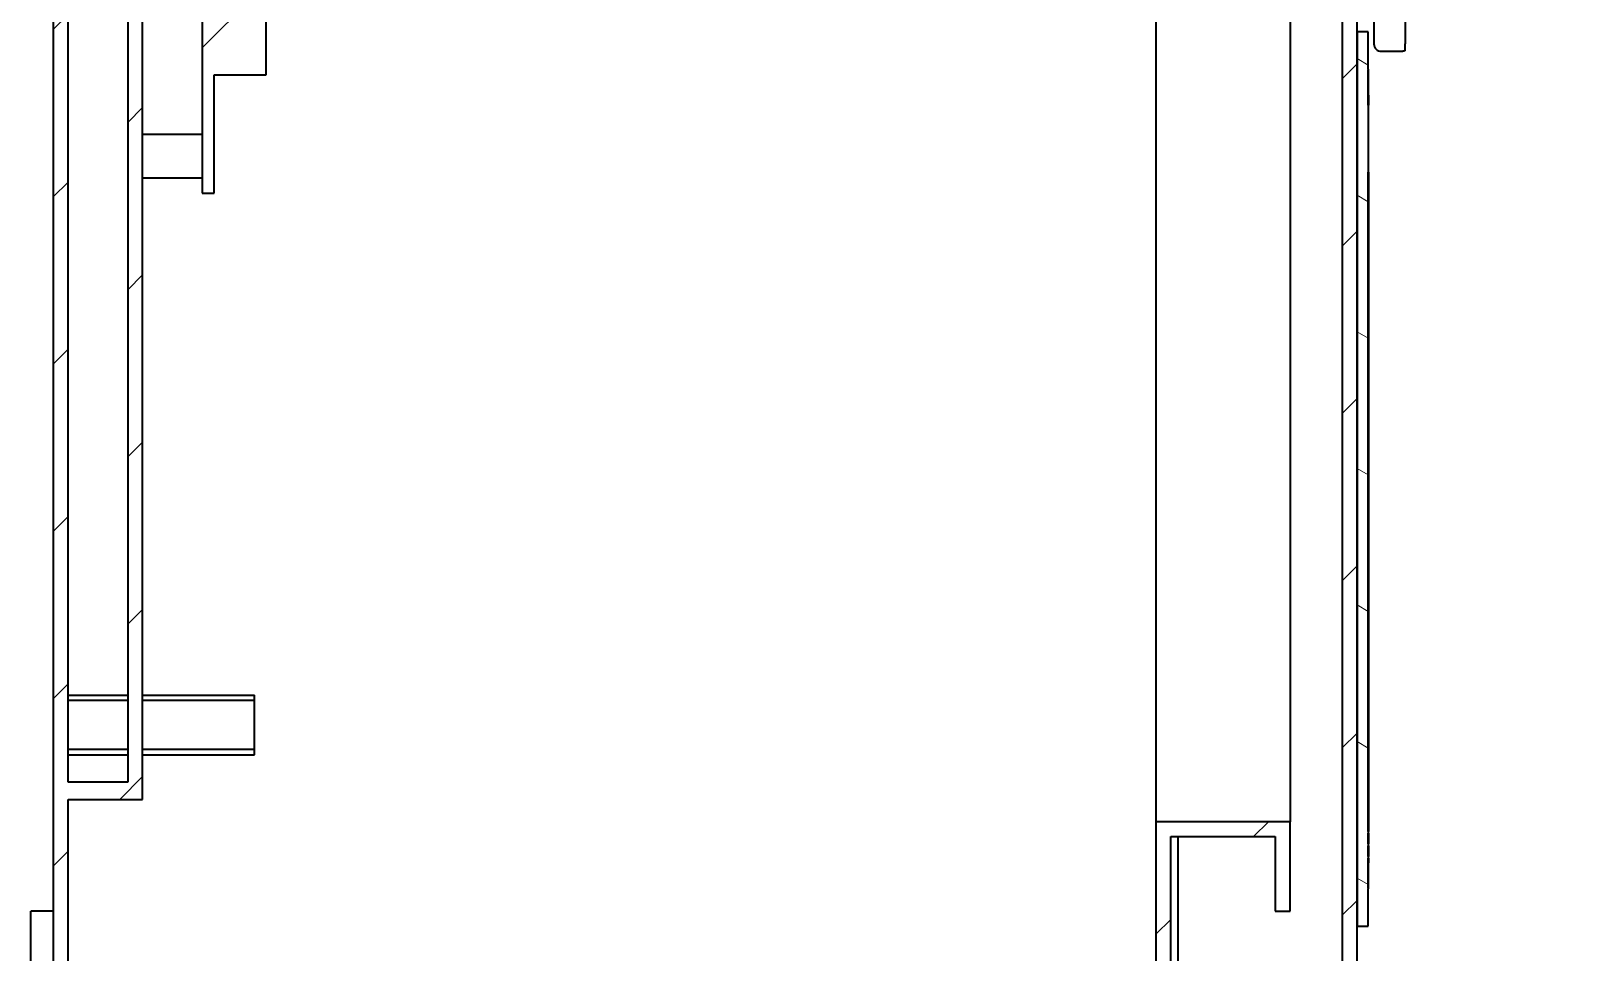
# Model space of a CAD drawing. Header units: millimetres. Extents: x 0 to 4205, y 0 to 2970.
# Drawn here: x 2761.5 to 2968.5, y 1024.3 to 1147.9 of the extents above; entities that cross this region are included whole.
import ezdxf

# ---------------------------------------------------------------- set-up
doc = ezdxf.new("R2010")
doc.units = ezdxf.units.MM
doc.header["$LTSCALE"] = 5
for name, color, linetype, lineweight in [('가시적인 것(ISO)', 3, 'Continuous', 40), ('가시적인 좁은 것(ISO)', 3, 'Continuous', 35), ('해치(ISO)', 7, 'Continuous', 18)]:
    doc.layers.add(name, color=color, linetype=linetype, lineweight=lineweight)
pattern_1 = [(45, (0, 0), (-11.22532, 11.22532), [])]

msp = doc.modelspace()

# ---------------------------------------------------------------- hatches: boundary and pattern name
at = {"layer": '해치(ISO)'}
h = msp.add_hatch(dxfattribs=at)
h.set_pattern_fill('ANSI31', color=256, scale=127, style=0)
h.set_pattern_definition(pattern_1)
h.paths.add_polyline_path([(2834.516, 1434.762), (2832.016, 1434.762), (2828.766, 1434.762), (2828.766, 1433.762), (2827.974, 1433.762), (2827.974, 1428.762), (2831.016, 1428.762), (2831.016, 1432.762), (2832.516, 1432.762), (2832.516, 1397.762), (2912.516, 1397.762), (2912.516, 1372.762), (2930.516, 1372.762), (2930.516, 1384.762), (2928.516, 1384.762), (2928.516, 1374.762), (2914.516, 1374.762), (2914.516, 1399.762), (2834.516, 1399.762)])
h.paths.add_polyline_path([(2770.266, 1434.762), (2767.016, 1434.762), (2764.516, 1434.762), (2764.516, 1014.762), (2914.516, 1014.762), (2914.516, 1039.762), (2928.516, 1039.762), (2928.516, 1029.762), (2930.516, 1029.762), (2930.516, 1041.762), (2912.516, 1041.762), (2912.516, 1016.762), (2766.516, 1016.762), (2766.516, 1044.762), (2776.516, 1044.762), (2776.516, 1348.141), (2774.516, 1348.141), (2774.516, 1047.062), (2766.516, 1047.062), (2766.516, 1367.462), (2774.516, 1367.462), (2774.516, 1351.383), (2776.516, 1351.383), (2776.516, 1369.762), (2766.516, 1369.762), (2766.516, 1432.762), (2768.016, 1432.762), (2768.016, 1428.762), (2771.057, 1428.762), (2771.057, 1433.762), (2770.266, 1433.762)])
h.paths.add_polyline_path([(2779.516, 1434.762), (2776.766, 1434.762), (2776.766, 1433.762), (2775.974, 1433.762), (2775.974, 1428.762), (2779.016, 1428.762), (2779.016, 1432.762), (2779.516, 1432.762)])
h.paths.add_polyline_path([(2822.266, 1434.762), (2819.516, 1434.762), (2819.516, 1432.762), (2820.016, 1432.762), (2820.016, 1428.762), (2823.057, 1428.762), (2823.057, 1433.762), (2822.266, 1433.762)])
h.paths.add_polyline_path([(2923.516, 1014.762), (2923.516, 1016.762), (2915.516, 1016.762), (2915.516, 1014.762)])
h.paths.add_polyline_path([(2959.516, 1186.762), (2939.516, 1186.762), (2939.516, 1197.262), (2937.516, 1197.262), (2937.516, 1187.262), (2937.516, 1016.762), (2931.516, 1016.762), (2931.516, 1014.762), (2939.516, 1014.762), (2939.516, 1027.762), (2939.516, 1147.762), (2939.516, 1184.762), (2957.516, 1184.762), (2957.516, 1174.762), (2959.516, 1174.762)])
h.paths.add_polyline_path([(2915.516, 1397.762), (2937.516, 1397.762), (2937.516, 1337.262), (2937.516, 1327.262), (2939.516, 1327.262), (2939.516, 1337.762), (2959.516, 1337.762), (2959.516, 1349.762), (2957.516, 1349.762), (2957.516, 1339.762), (2939.516, 1339.762), (2939.516, 1399.762), (2915.516, 1399.762)])
h.paths.add_polyline_path([(2940.516, 1157.262), (2968.516, 1157.262), (2968.516, 1213.262), (2966.516, 1213.262), (2966.516, 1212.762), (2966.516, 1199.262), (2966.516, 1159.262), (2940.516, 1159.262)])
h.paths.add_polyline_path([(2968.516, 1367.262), (2940.516, 1367.262), (2940.516, 1365.262), (2966.516, 1365.262), (2966.516, 1325.262), (2966.516, 1311.762), (2966.516, 1311.262), (2968.516, 1311.262)])
h = msp.add_hatch(dxfattribs=at)
h.set_pattern_fill('ANSI31', color=256, scale=127, style=0)
h.set_pattern_definition(pattern_1)
h.paths.add_polyline_path([(2793.116, 1248.622), (2801.116, 1248.622), (2801.116, 1249.622), (2793.116, 1249.622), (2793.116, 1256.242), (2801.116, 1256.242), (2801.116, 1257.242), (2793.116, 1257.242), (2793.116, 1263.862), (2801.116, 1263.862), (2801.116, 1264.862), (2793.116, 1264.862), (2793.116, 1280.211), (2786.116, 1280.211), (2786.116, 1296.112), (2784.516, 1296.112), (2784.516, 1126.112), (2786.116, 1126.112), (2786.116, 1142.013), (2793.116, 1142.013), (2793.116, 1157.182), (2801.116, 1157.182), (2801.116, 1158.182), (2793.116, 1158.182), (2793.116, 1164.802), (2801.116, 1164.802), (2801.116, 1165.802), (2793.116, 1165.802), (2793.116, 1172.422), (2801.116, 1172.422), (2801.116, 1173.422), (2793.116, 1173.422), (2793.116, 1180.042), (2801.116, 1180.042), (2801.116, 1181.042), (2793.116, 1181.042), (2793.116, 1187.662), (2801.116, 1187.662), (2801.116, 1188.662), (2793.116, 1188.662), (2793.116, 1195.282), (2801.116, 1195.282), (2801.116, 1196.282), (2793.116, 1196.282), (2793.116, 1202.902), (2801.116, 1202.902), (2801.116, 1203.902), (2793.116, 1203.902), (2793.116, 1210.522), (2801.116, 1210.522), (2801.116, 1211.522), (2793.116, 1211.522), (2793.116, 1218.142), (2801.116, 1218.142), (2801.116, 1219.142), (2793.116, 1219.142), (2793.116, 1225.762), (2801.116, 1225.762), (2801.116, 1226.762), (2793.116, 1226.762), (2793.116, 1233.382), (2801.116, 1233.382), (2801.116, 1234.382), (2793.116, 1234.382), (2793.116, 1241.002), (2801.116, 1241.002), (2801.116, 1242.002), (2793.116, 1242.002)])
h = msp.add_hatch(dxfattribs=at)
h.set_pattern_fill('ANSI31', color=256, scale=127, angle=105.00025, style=0)
h.set_pattern_definition([(150.00025, (0, 0), (-7.93744, -13.74819), [])])
h.paths.add_polyline_path([(2941.026, 1128.934), (2941.026, 1137.934), (2941.016, 1137.934), (2941.016, 1142.662), (2941.026, 1142.662), (2941.026, 1142.762), (2941.016, 1142.762), (2941.016, 1147.762), (2939.516, 1147.762), (2939.516, 1027.762), (2941.016, 1027.762), (2941.016, 1032.762), (2941.026, 1032.762), (2941.026, 1032.862), (2941.016, 1032.862), (2941.016, 1036.867), (2941.026, 1036.867), (2941.026, 1037.111), (2941.016, 1037.111), (2941.016, 1038.541), (2941.026, 1038.541), (2941.026, 1038.785), (2941.016, 1038.785), (2941.016, 1040.216), (2941.026, 1040.216), (2941.026, 1040.459), (2941.016, 1040.459), (2941.016, 1128.934)])

# ---------------------------------------------------------------- linework, layer by layer
at = {"layer": '가시적인 것(ISO)'}
for p, q in [((2764.516, 1434.762), (2764.516, 1014.762)), ((2766.516, 1047.062), (2766.516, 1367.462)), ((2774.516, 1348.141), (2774.516, 1047.062)), ((2776.516, 1044.762), (2776.516, 1348.141)), ((2784.516, 1296.112), (2784.516, 1126.112)), ((2912.516, 1214.762), (2912.516, 1041.762)), ((2937.516, 1197.262), (2937.516, 1016.762)), ((2939.516, 1014.762), (2939.516, 1184.762)), ((2930.516, 1159.991), (2930.516, 1041.762)), ((2793.116, 1142.013), (2793.116, 1157.182)), ((2945.982, 1157.262), (2945.982, 1146.179)), ((2941.785, 1151.63), (2941.785, 1146.162)), ((2941.016, 1147.762), (2939.516, 1147.762)), ((2939.516, 1147.762), (2939.516, 1027.762)), ((2941.016, 1142.762), (2941.016, 1147.762)), ((2942.785, 1145.162), (2945.662, 1145.162)), ((2941.026, 1142.762), (2941.016, 1142.762)), ((2941.016, 1137.934), (2941.016, 1142.662)), ((2941.016, 1142.662), (2941.026, 1142.662)), ((2941.026, 1142.662), (2941.026, 1142.762)), ((2941.026, 1139.282), (2941.026, 1142.662)), ((2786.116, 1126.112), (2786.116, 1142.013)), ((2786.116, 1142.013), (2793.116, 1142.013)), ((2941.016, 1139.282), (2941.026, 1139.282)), ((2941.026, 1139.282), (2941.026, 1138.112)), ((2941.016, 1138.112), (2941.026, 1138.112)), ((2941.026, 1137.934), (2941.016, 1137.934)), ((2941.026, 1138.112), (2941.026, 1137.934)), ((2941.026, 1128.934), (2941.026, 1137.934)), ((2776.516, 1134.062), (2784.516, 1134.062)), ((2776.516, 1128.162), (2784.516, 1128.162)), ((2941.016, 1040.459), (2941.016, 1128.934)), ((2941.016, 1128.934), (2941.026, 1128.934)), ((2941.016, 1128.814), (2941.026, 1128.814)), ((2941.026, 1128.814), (2941.026, 1124.375)), ((2784.516, 1126.112), (2786.116, 1126.112)), ((2941.016, 1124.375), (2941.026, 1124.375)), ((2941.026, 1124.375), (2941.026, 1122.561)), ((2941.016, 1122.561), (2941.026, 1122.561)), ((2941.016, 1122.449), (2941.026, 1122.449)), ((2941.026, 1122.449), (2941.026, 1117.375)), ((2941.016, 1117.375), (2941.026, 1117.375)), ((2941.016, 1117.263), (2941.026, 1117.263)), ((2941.026, 1117.263), (2941.026, 1112.059)), ((2941.016, 1112.059), (2941.026, 1112.059)), ((2941.026, 1112.059), (2941.026, 1109.277)), ((2941.016, 1109.277), (2941.026, 1109.277)), ((2941.026, 1109.277), (2941.026, 1106.011)), ((2941.016, 1106.011), (2941.026, 1106.011)), ((2941.026, 1106.011), (2941.026, 1104.958)), ((2941.016, 1104.958), (2941.026, 1104.958)), ((2941.016, 1104.686), (2941.026, 1104.686)), ((2941.016, 1104.44), (2941.026, 1104.44)), ((2941.026, 1104.958), (2941.026, 1104.686)), ((2941.026, 1104.686), (2941.026, 1104.44)), ((2941.026, 1104.44), (2941.026, 1101.658)), ((2941.016, 1101.658), (2941.026, 1101.658)), ((2941.016, 1101.414), (2941.026, 1101.414)), ((2941.026, 1101.658), (2941.026, 1101.414)), ((2941.026, 1101.414), (2941.026, 1101.023)), ((2941.016, 1101.023), (2941.026, 1101.023)), ((2941.016, 1100.752), (2941.026, 1100.752)), ((2941.026, 1101.023), (2941.026, 1100.752)), ((2941.026, 1100.752), (2941.026, 1098.498)), ((2941.016, 1098.498), (2941.026, 1098.498)), ((2941.016, 1098.226), (2941.026, 1098.226)), ((2941.016, 1097.98), (2941.026, 1097.98)), ((2941.026, 1098.498), (2941.026, 1098.226)), ((2941.026, 1098.226), (2941.026, 1097.98)), ((2941.026, 1097.98), (2941.026, 1095.198)), ((2941.016, 1095.198), (2941.026, 1095.198)), ((2941.026, 1095.198), (2941.026, 1094.954)), ((2941.016, 1094.954), (2941.026, 1094.954)), ((2941.016, 1094.564), (2941.026, 1094.564)), ((2941.016, 1094.292), (2941.026, 1094.292)), ((2941.026, 1094.954), (2941.026, 1094.564)), ((2941.026, 1094.564), (2941.026, 1094.292)), ((2941.026, 1094.292), (2941.026, 1091.866)), ((2941.016, 1091.866), (2941.026, 1091.866)), ((2941.026, 1091.866), (2941.026, 1089.084)), ((2941.016, 1089.084), (2941.026, 1089.084)), ((2941.026, 1089.084), (2941.026, 1085.58)), ((2941.016, 1085.58), (2941.026, 1085.58)), ((2941.026, 1085.58), (2941.026, 1082.797)), ((2941.016, 1082.797), (2941.026, 1082.797)), ((2941.026, 1082.797), (2941.026, 1079.452)), ((2941.016, 1079.452), (2941.026, 1079.452)), ((2941.026, 1079.452), (2941.026, 1076.663)), ((2941.016, 1076.663), (2941.026, 1076.663)), ((2941.026, 1076.663), (2941.026, 1072.705)), ((2941.016, 1072.705), (2941.026, 1072.705)), ((2941.026, 1072.705), (2941.026, 1069.916)), ((2941.016, 1069.916), (2941.026, 1069.916)), ((2941.016, 1068.29), (2941.026, 1068.29)), ((2941.026, 1069.916), (2941.026, 1068.29)), ((2941.026, 1068.29), (2941.026, 1065.957)), ((2941.016, 1065.957), (2941.026, 1065.957)), ((2941.016, 1065.823), (2941.026, 1065.823)), ((2941.016, 1065.55), (2941.026, 1065.55)), ((2941.016, 1065.27), (2941.026, 1065.27)), ((2941.016, 1065), (2941.026, 1065)), ((2941.016, 1064.863), (2941.026, 1064.863)), ((2941.016, 1064.733), (2941.026, 1064.733)), ((2941.016, 1064.474), (2941.026, 1064.474)), ((2941.016, 1064.341), (2941.026, 1064.341)), ((2941.016, 1064.222), (2941.026, 1064.222)), ((2941.026, 1065.957), (2941.026, 1065.823)), ((2941.026, 1065.823), (2941.026, 1065.55)), ((2941.026, 1065.55), (2941.026, 1065.27)), ((2941.026, 1065.27), (2941.026, 1065)), ((2941.026, 1065), (2941.026, 1064.863)), ((2941.026, 1064.863), (2941.026, 1064.733)), ((2941.026, 1064.733), (2941.026, 1064.474)), ((2941.026, 1064.474), (2941.026, 1064.341)), ((2941.026, 1064.341), (2941.026, 1064.222)), ((2941.026, 1064.222), (2941.026, 1063.971)), ((2941.016, 1063.971), (2941.026, 1063.971)), ((2941.016, 1063.62), (2941.026, 1063.62)), ((2941.016, 1063.304), (2941.026, 1063.304)), ((2941.016, 1063.169), (2941.026, 1063.169)), ((2941.016, 1062.003), (2941.026, 1062.003)), ((2941.026, 1063.971), (2941.026, 1063.62)), ((2941.026, 1063.62), (2941.026, 1063.304)), ((2941.026, 1063.304), (2941.026, 1063.169)), ((2941.026, 1063.169), (2941.026, 1062.003)), ((2941.026, 1062.003), (2941.026, 1055.716)), ((2766.516, 1058.762), (2774.516, 1058.762)), ((2776.516, 1058.762), (2791.516, 1058.762)), ((2791.516, 1050.762), (2791.516, 1058.762)), ((2941.016, 1055.716), (2941.026, 1055.716)), ((2941.026, 1055.716), (2941.026, 1047.494)), ((2766.516, 1050.762), (2774.516, 1050.762)), ((2776.516, 1050.762), (2791.516, 1050.762)), ((2941.016, 1047.494), (2941.026, 1047.494)), ((2941.026, 1047.494), (2941.026, 1043.902)), ((2774.516, 1047.062), (2766.516, 1047.062)), ((2766.516, 1016.762), (2766.516, 1044.762)), ((2766.516, 1044.762), (2776.516, 1044.762)), ((2941.016, 1043.902), (2941.026, 1043.902)), ((2941.026, 1043.902), (2941.026, 1040.459)), ((2912.516, 1041.762), (2912.516, 1016.762)), ((2930.516, 1041.762), (2912.516, 1041.762)), ((2930.516, 1029.762), (2930.516, 1041.762)), ((2914.516, 1014.762), (2914.516, 1039.762)), ((2914.516, 1039.762), (2928.516, 1039.762)), ((2915.516, 1016.762), (2915.516, 1039.762)), ((2928.516, 1039.762), (2928.516, 1029.762)), ((2941.026, 1040.459), (2941.016, 1040.459)), ((2941.016, 1038.785), (2941.016, 1040.216)), ((2941.016, 1040.216), (2941.026, 1040.216)), ((2941.016, 1040.052), (2941.026, 1040.052)), ((2941.016, 1039.741), (2941.026, 1039.741)), ((2941.016, 1039.26), (2941.026, 1039.26)), ((2941.026, 1040.216), (2941.026, 1040.459)), ((2941.026, 1040.216), (2941.026, 1040.052)), ((2941.026, 1040.052), (2941.026, 1039.741)), ((2941.026, 1039.741), (2941.026, 1039.26)), ((2941.026, 1039.26), (2941.026, 1038.949)), ((2941.016, 1038.949), (2941.026, 1038.949)), ((2941.026, 1038.785), (2941.016, 1038.785)), ((2941.016, 1037.111), (2941.016, 1038.541)), ((2941.016, 1038.541), (2941.026, 1038.541)), ((2941.016, 1038.378), (2941.026, 1038.378)), ((2941.016, 1038.067), (2941.026, 1038.067)), ((2941.016, 1037.586), (2941.026, 1037.586)), ((2941.016, 1037.275), (2941.026, 1037.275)), ((2941.026, 1037.111), (2941.016, 1037.111)), ((2941.026, 1038.949), (2941.026, 1038.785)), ((2941.026, 1038.541), (2941.026, 1038.785)), ((2941.026, 1038.541), (2941.026, 1038.378)), ((2941.026, 1038.378), (2941.026, 1038.067)), ((2941.026, 1038.067), (2941.026, 1037.586)), ((2941.026, 1037.586), (2941.026, 1037.275)), ((2941.026, 1037.275), (2941.026, 1037.111)), ((2941.026, 1036.867), (2941.026, 1037.111)), ((2941.016, 1032.862), (2941.016, 1036.867)), ((2941.016, 1036.867), (2941.026, 1036.867)), ((2941.016, 1036.242), (2941.026, 1036.242)), ((2941.026, 1036.867), (2941.026, 1036.242)), ((2941.026, 1032.862), (2941.026, 1036.242)), ((2941.026, 1032.862), (2941.016, 1032.862)), ((2941.016, 1027.762), (2941.016, 1032.762)), ((2941.016, 1032.762), (2941.026, 1032.762)), ((2941.026, 1032.762), (2941.026, 1032.862)), ((2764.516, 1029.762), (2761.516, 1029.762)), ((2761.516, 1020.762), (2761.516, 1029.762)), ((2928.516, 1029.762), (2930.516, 1029.762)), ((2939.516, 1027.762), (2941.016, 1027.762))]:
    msp.add_line(p, q, dxfattribs=at)
msp.add_arc((2942.785, 1146.162), 1, 180, 270, dxfattribs=at)
for points, knots in [([(2945.982, 1145.278), (2945.97, 1145.268), (2945.957, 1145.258), (2945.903, 1145.221), (2945.858, 1145.2), (2945.764, 1145.17), (2945.713, 1145.162), (2945.662, 1145.162)], [0, 0, 0, 0, 0.004836018, 0.004836018, 0.019485126, 0.019485126, 0.034616176, 0.034616176, 0.034616176, 0.034616176]), ([(2945.982, 1145.278), (2945.982, 1145.278), (2945.982, 1145.279), (2945.982, 1145.285), (2945.982, 1145.295), (2945.982, 1145.31), (2945.982, 1145.329), (2945.982, 1145.352), (2945.982, 1145.378), (2945.982, 1145.409), (2945.982, 1145.442), (2945.982, 1145.478), (2945.982, 1145.517), (2945.982, 1145.558), (2945.982, 1145.6), (2945.982, 1145.644), (2945.982, 1145.688), (2945.982, 1145.732), (2945.982, 1145.776), (2945.982, 1145.819), (2945.982, 1145.861), (2945.982, 1145.901), (2945.982, 1145.941), (2945.982, 1145.979), (2945.982, 1146.016), (2945.982, 1146.053), (2945.982, 1146.091), (2945.982, 1146.133), (2945.982, 1146.163), (2945.982, 1146.179)], [0.5017583, 0.5017583, 0.5017583, 0.5017583, 0.51851852, 0.53703704, 0.55555556, 0.57407407, 0.59259259, 0.61111111, 0.62962963, 0.64814815, 0.66666667, 0.68518519, 0.7037037, 0.72222222, 0.74074074, 0.75925926, 0.77777778, 0.7962963, 0.81481481, 0.83333333, 0.85185185, 0.87037037, 0.88888889, 0.90740741, 0.92592593, 0.94444444, 0.96296296, 0.98148148, 1, 1, 1, 1]), ([(2941.026, 1128.934), (2941.026, 1128.93), (2941.026, 1128.926), (2941.026, 1128.847), (2941.026, 1128.827), (2941.026, 1128.814)], [-0.061858597, -0.061858597, -0.061858597, -0.061858597, -0.058785647, -0.058785647, 0, 0, 0, 0]), ([(2941.026, 1122.561), (2941.026, 1122.554), (2941.026, 1122.545), (2941.026, 1122.491), (2941.026, 1122.47), (2941.026, 1122.449)], [-0.135456324, -0.135456324, -0.135456324, -0.135456324, -0.121289774, -0.121289774, -0.113994554, -0.113994554, -0.113994554, -0.113994554])]:
    msp.add_open_spline(points, degree=3, knots=knots, dxfattribs=at)
for points in [[(2945.662, 1145.162), (2945.662, 1145.162), (2945.662, 1145.162), (2945.662, 1145.162)], [(2941.026, 1117.375), (2941.026, 1117.294), (2941.026, 1117.275), (2941.026, 1117.263)]]:
    msp.add_open_spline(points, degree=3, dxfattribs=at)
at = {"layer": '가시적인 좁은 것(ISO)'}
for p, q in [((2774.516, 1058.018), (2766.516, 1058.018)), ((2791.516, 1058.018), (2776.516, 1058.018)), ((2766.516, 1051.506), (2774.516, 1051.506)), ((2776.516, 1051.506), (2791.516, 1051.506))]:
    msp.add_line(p, q, dxfattribs=at)

doc.saveas('drawing.dxf')
